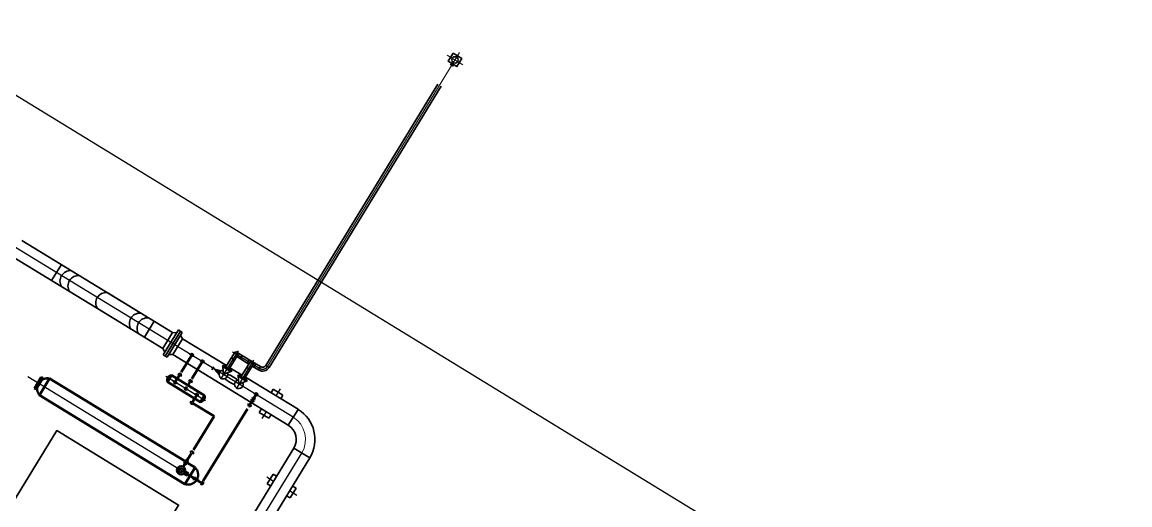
# Model space of a CAD drawing. Extents: x 108150 to 142535, y -18867 to -9422.
# Drawn here: x 140808.65 to 140851.32, y -13486.46 to -13467.86 of the extents above; entities that cross this region are included whole.
import ezdxf

# ---------------------------------------------------------------- set-up
doc = ezdxf.new("R2010")
doc.units = 0
doc.header["$MEASUREMENT"] = 0
for name, pattern in [('ACAD_ISO10W100', [18, 12, -3, 0, -3]), ('штриховая', [19.05, 12.7, -6.35]), ('штриховая2', [9.525, 6.35, -3.175]), ('штрихпунктирная2', [12.7, 6.35, -3.175, 0, -3.175])]:
    doc.linetypes.add(name, pattern=pattern)
doc.layers.add('(040) Ограда', color=7, linetype='Continuous')
for name, color, linetype, lineweight in [('газ-д сущ', 8, 'Continuous', 30), ('Главные', 1, 'Continuous', 40), ('Емкости', 6, 'штриховая2', 30), ('Кран', 1, 'Continuous', 70), ('Краны', 6, 'Continuous', 30), ('Ограда', 6, 'Continuous', 30), ('опора', 5, 'Continuous', 35), ('Осн. пунктир', 4, 'штриховая2', 40), ('Основные', 4, 'Continuous', 40), ('Разм.', 8, 'Continuous', 15)]:
    doc.layers.add(name, color=color, linetype=linetype, lineweight=lineweight)
doc.linetypes.add('474_1', pattern='A,2,-0.5,[3,M,S=1,R=0,X=0,Y=0],-0.5,2', length=5)

# ---------------------------------------------------------------- blocks, each defined once
blk = doc.blocks.new('5485')
at = {"layer": '(040) Ограда', "color": 4, "linetype": 'штриховая', "lineweight": 35}
for p, q in [((346638.305, 4133294.17), (346638.305, 4133307.831)), ((346638.454, 4133294.17), (346638.454, 4133307.831)), ((346633.14, 4133293.37), (346627.776, 4133293.37)), ((346631.622, 4133292.65), (346627.776, 4133292.651))]:
    blk.add_line(p, q, dxfattribs=at)
at = {"layer": '(040) Ограда', "color": 4, "lineweight": 35}
for p, q in [((346631.622, 4133293.37), (346634.58, 4133293.37)), ((346636.523, 4133293.37), (346635.029, 4133293.37)), ((346637.019, 4133293.37), (346636.1, 4133293.37)), ((346637.72, 4133293.37), (346637.169, 4133293.37)), ((346640.243, 4133293.37), (346637.87, 4133293.37)), ((346631.622, 4133292.65), (346634.58, 4133292.65)), ((346640.245, 4133292.65), (346635.029, 4133292.65))]:
    blk.add_line(p, q, dxfattribs=at)
at = {"layer": '(040) Ограда', "color": 1, "linetype": 'Continuous', "lineweight": 35}
for p, q in [((346636.898, 4133293.311), (346637.29, 4133293.311)), ((346636.898, 4133293.311), (346636.898, 4133293.256)), ((346636.898, 4133293.283), (346637.29, 4133293.283)), ((346636.898, 4133293.256), (346637.29, 4133293.256)), ((346636.917, 4133293.256), (346637.094, 4133293.01)), ((346637.271, 4133293.256), (346637.094, 4133293.01)), ((346637.29, 4133293.311), (346637.29, 4133293.256)), ((346637.598, 4133293.31), (346637.991, 4133293.31)), ((346637.598, 4133293.31), (346637.598, 4133293.255)), ((346637.598, 4133293.283), (346637.991, 4133293.283)), ((346637.598, 4133293.255), (346637.618, 4133293.255)), ((346637.618, 4133293.255), (346637.795, 4133293.01)), ((346637.618, 4133293.255), (346637.991, 4133293.255)), ((346637.971, 4133293.255), (346637.795, 4133293.01)), ((346637.991, 4133293.31), (346637.991, 4133293.255)), ((346636.69, 4133293.01), (346636.55, 4133293.01)), ((346636.62, 4133293.08), (346636.62, 4133292.941)), ((346636.946, 4133293.089), (346636.69, 4133293.01)), ((346636.946, 4133292.932), (346636.69, 4133293.01))]:
    blk.add_line(p, q, dxfattribs=at)
at = {"layer": '(040) Ограда', "color": 1, "linetype": 'Continuous', "lineweight": 50}
for p, q in [((346638.504, 4133292.705), (346638.634, 4133292.848)), ((346638.504, 4133292.848), (346638.634, 4133292.848)), ((346638.504, 4133292.848), (346638.634, 4133292.705)), ((346638.504, 4133292.705), (346638.634, 4133292.705))]:
    blk.add_line(p, q, dxfattribs=at)
at = {"layer": '(040) Ограда', "color": 4, "linetype": 'штриховая', "lineweight": 50}
blk.add_line((346638.569, 4133293.01), (346638.568, 4133292.848), dxfattribs=at)
at = {"layer": '(040) Ограда', "color": 4, "linetype": 'Continuous', "lineweight": 35}
for p, q in [((346640.885, 4133292.016), (346640.885, 4133287.51)), ((346641.605, 4133292.01), (346641.605, 4133288.723))]:
    blk.add_line(p, q, dxfattribs=at)
at = {"layer": '(040) Ограда', "color": 6, "linetype": '474_1', "lineweight": 50, "ltscale": 2}
for p, q in [((346637.623, 4133289.389), (346631.461, 4133289.389)), ((346638.03, 4133288.641), (346631.461, 4133288.639))]:
    blk.add_line(p, q, dxfattribs=at)
at = {"layer": '(040) Ограда', "color": 6, "linetype": 'штриховая', "lineweight": 50}
for p, q in [((346631.461, 4133289.389), (346631.461, 4133288.639)), ((346638.03, 4133289.389), (346638.03, 4133288.641)), ((346631.162, 4133289.264), (346631.232, 4133289.264)), ((346631.162, 4133289.264), (346631.162, 4133288.756)), ((346631.197, 4133288.756), (346631.197, 4133289.264)), ((346631.233, 4133288.756), (346631.232, 4133289.264)), ((346631.162, 4133288.756), (346631.233, 4133288.756))]:
    blk.add_line(p, q, dxfattribs=at)
at = {"layer": '(040) Ограда', "color": 6, "lineweight": 50}
blk.add_line((346638.03, 4133289.389), (346637.632, 4133289.389), dxfattribs=at)
at = {"layer": '(040) Ограда', "color": 1, "linetype": 'Continuous', "lineweight": 35, "ltscale": 2.5}
blk.add_lwpolyline([(346638.184, 4133308.19), (346638.575, 4133308.19), (346638.575, 4133307.831), (346638.184, 4133307.831)], close=True, dxfattribs=at)
blk.add_circle((346638.38, 4133308.01), 0.123, dxfattribs=at)
at = {"layer": '(040) Ограда', "color": 1, "linetype": 'Continuous', "lineweight": 35}
for centre, start, end in [((346637.094, 4133293.011), 125.7249, 54.1377), ((346637.795, 4133293.01), 125.8623, 54.2751)]:
    blk.add_arc(centre, 0.168, start, end, dxfattribs=at)
at = {"layer": '(040) Ограда', "color": 6, "linetype": 'штриховая', "lineweight": 50}
for centre, radius, start, end in [((346631.594, 4133289.014), 0.398, 109.6385, 155.3075), ((346637.946, 4133289.015), 0.384, 4.0362, 77.3629), ((346631.594, 4133289.014), 0.398, 204.761, 250.4299), ((346637.946, 4133289.015), 0.384, 282.7057, 355.3384)]:
    blk.add_arc(centre, radius, start, end, dxfattribs=at)
at = {"layer": '(040) Ограда', "color": 1, "linetype": 'Continuous', "lineweight": 35}
blk.add_ellipse((346637.445, 4133293.004), major_axis=(-0.406, 0), ratio=0.316834, start_param=4.14919, end_param=5.276965, dxfattribs=at)
at = {"layer": '(040) Ограда', "color": 1, "linetype": 'Continuous', "lineweight": 35, "extrusion": (0, 0, -1)}
blk.add_ellipse((346637.445, 4133293.017), major_axis=(-0.406, 0), ratio=0.316834, start_param=4.149191, end_param=5.279651, dxfattribs=at)
at = {"color": 251, "linetype": 'Continuous', "lineweight": 0}
blk.add_line((346638.025, 4133308.01), (346638.734, 4133308.01), dxfattribs=at)
at = {"color": 1, "linetype": 'ByBlock', "lineweight": 30}
blk.add_line((346729.245, 4133298.01), (346619.245, 4133298.01), dxfattribs=at)
at = {"color": 6, "lineweight": 35}
for p, q in [((346633.745, 4133293.37), (346633.745, 4133292.65)), ((346640.245, 4133292.65), (346640.245, 4133293.37)), ((346640.245, 4133293.37), (346640.245, 4133292.65)), ((346641.605, 4133292.01), (346640.885, 4133292.01))]:
    blk.add_line(p, q, dxfattribs=at)
at = {"color": 251, "linetype": 'ByBlock', "lineweight": 35}
blk.add_lwpolyline([(346632.745, 4133276.286), (346632.745, 4133287.825), (346638.245, 4133287.825), (346638.245, 4133276.286)], dxfattribs=at)
at = {"color": 6, "lineweight": 35}
for centre, radius, start, end in [((346630.186, 4133293.01), 0.403, 116.8349, 243.1651), ((346630.548, 4133293.01), 0.403, 116.8349, 243.1651), ((346631.804, 4133293.01), 0.403, 116.8349, 243.1651), ((346633.323, 4133293.01), 0.403, 116.8349, 243.1651), ((346633.667, 4133293.01), 0.403, 116.8349, 243.1651), ((346640.245, 4133292.01), 1.36, 0, 90), ((346640.245, 4133292.01), 0.64, 0, 90)]:
    blk.add_arc(centre, radius, start, end, dxfattribs=at)
at = {"color": 251, "linetype": 'Continuous', "lineweight": 0}
blk.add_arc((346640.245, 4133292.01), 1, 0, 90, dxfattribs=at)
at = {"layer": 'газ-д сущ', "lineweight": 25}
for p, q in [((346639.245, 4133293.682), (346639.245, 4133293.37)), ((346639.245, 4133292.65), (346639.245, 4133292.339)), ((346640.573, 4133290.52), (346640.885, 4133290.52)), ((346641.938, 4133290.52), (346641.605, 4133290.52))]:
    blk.add_line(p, q, dxfattribs=at)
at = {"layer": 'Главные', "color": 4, "lineweight": 50}
for p, q in [((346635.661, 4133292.242), (346635.661, 4133293.01)), ((346636.142, 4133293.01), (346636.144, 4133292.244)), ((346635.661, 4133291.802), (346635.661, 4133292.117)), ((346636.144, 4133292.12), (346636.144, 4133291.952)), ((346636.627, 4133291.46), (346636.627, 4133291.802))]:
    blk.add_line(p, q, dxfattribs=at)
at = {"layer": 'Емкости', "color": 6, "linetype": 'ByBlock', "lineweight": 50}
for p, q in [((346635.607, 4133293.01), (346635.607, 4133292.978)), ((346635.715, 4133293.01), (346635.715, 4133292.978)), ((346636.088, 4133293.01), (346636.088, 4133292.978)), ((346636.196, 4133293.01), (346636.195, 4133292.978)), ((346638.515, 4133293.01), (346638.515, 4133292.978)), ((346638.623, 4133293.01), (346638.623, 4133292.978)), ((346638.515, 4133292.542), (346638.515, 4133292.574)), ((346638.623, 4133292.542), (346638.623, 4133292.574)), ((346636.894, 4133291.952), (346635.395, 4133291.952)), ((346635.395, 4133291.952), (346635.395, 4133291.652)), ((346635.607, 4133291.802), (346635.607, 4133291.834)), ((346635.609, 4133292.122), (346635.609, 4133292.09)), ((346635.715, 4133291.802), (346635.715, 4133291.834)), ((346635.717, 4133292.122), (346635.717, 4133292.09)), ((346636.09, 4133292.123), (346636.09, 4133292.091)), ((346636.198, 4133292.123), (346636.198, 4133292.091)), ((346636.893, 4133291.952), (346636.893, 4133291.652)), ((346636.894, 4133291.652), (346635.395, 4133291.653)), ((346636.573, 4133291.802), (346636.573, 4133291.77)), ((346636.573, 4133291.46), (346636.573, 4133291.492)), ((346636.681, 4133291.802), (346636.681, 4133291.77)), ((346636.681, 4133291.46), (346636.681, 4133291.492)), ((346637.573, 4133289.816), (346637.573, 4133289.784)), ((346637.681, 4133289.816), (346637.681, 4133289.784)), ((346638.569, 4133289.069), (346638.537, 4133289.069)), ((346638.569, 4133288.961), (346638.537, 4133288.961))]:
    blk.add_line(p, q, dxfattribs=at)
at = {"layer": 'Емкости', "lineweight": 50}
for p, q in [((346637.576, 4133289.475), (346637.678, 4133289.475)), ((346637.576, 4133289.475), (346637.678, 4133289.475)), ((346637.576, 4133289.475), (346637.678, 4133289.288)), ((346637.576, 4133289.475), (346637.678, 4133289.475)), ((346637.576, 4133289.288), (346637.627, 4133289.381)), ((346637.576, 4133289.288), (346637.608, 4133289.346)), ((346637.576, 4133289.288), (346637.678, 4133289.288)), ((346637.627, 4133289.381), (346637.678, 4133289.475)), ((346637.633, 4133289.371), (346637.647, 4133289.346)), ((346637.647, 4133289.346), (346637.678, 4133289.288)), ((346637.779, 4133288.964), (346637.932, 4133288.964)), ((346637.785, 4133289.064), (346637.932, 4133289.064)), ((346637.932, 4133288.964), (346637.932, 4133289.064)), ((346637.932, 4133288.964), (346637.932, 4133289.064)), ((346638.185, 4133289.066), (346638.279, 4133289.015)), ((346638.185, 4133289.066), (346638.185, 4133288.964)), ((346638.185, 4133289.066), (346638.243, 4133289.034)), ((346638.372, 4133289.066), (346638.185, 4133288.964)), ((346638.243, 4133288.995), (346638.185, 4133288.964)), ((346638.268, 4133289.009), (346638.243, 4133288.995)), ((346638.279, 4133289.015), (346638.373, 4133288.964)), ((346638.372, 4133289.066), (346638.373, 4133288.964)), ((346638.372, 4133289.066), (346638.373, 4133288.964)), ((346638.373, 4133289.066), (346638.373, 4133288.964))]:
    blk.add_line(p, q, dxfattribs=at)
at = {"layer": 'Емкости', "color": 6, "linetype": 'ByBlock', "lineweight": 50}
blk.add_circle((346636.144, 4133291.802), 0.0462, dxfattribs=at)
at = {"layer": 'Емкости', "linetype": 'ByBlock', "lineweight": 50}
blk.add_circle((346637.628, 4133289.015), 0.161, dxfattribs=at)
at = {"layer": 'Емкости', "color": 6, "linetype": 'ByBlock', "lineweight": 50}
for centre, radius, start, end in [((346635.661, 4133293.01), 0.0539, 359.9658, 179.9658), ((346636.142, 4133293.01), 0.0539, 359.9658, 179.9658), ((346638.569, 4133293.01), 0.0539, 359.9658, 179.9658), ((346638.569, 4133292.542), 0.0539, 180.0342, 0.0342), ((346635.528, 4133291.802), 0.201, 131.718, 228.282), ((346635.663, 4133292.122), 0.0539, 359.9658, 179.9658), ((346636.144, 4133292.123), 0.0539, 359.9658, 179.9658), ((346636.627, 4133291.802), 0.0539, 359.9658, 179.9658), ((346636.76, 4133291.802), 0.201, 311.718, 48.282), ((346635.661, 4133291.802), 0.0539, 180.0342, 0.0342), ((346636.627, 4133291.46), 0.0539, 180.0342, 0.0342), ((346637.627, 4133289.816), 0.0539, 0.0342, 180.0342), ((346638.569, 4133289.015), 0.0539, 270.0342, 90.0342)]:
    blk.add_arc(centre, radius, start, end, dxfattribs=at)
at = {"layer": 'Кран', "lineweight": 35, "ltscale": 0.9}
for p, q in [((346637.195, 4133293.151), (346637.195, 4133293.145)), ((346637.693, 4133293.151), (346637.693, 4133293.144))]:
    blk.add_line(p, q, dxfattribs=at)
at = {"layer": 'Краны', "lineweight": 35}
for p, q in [((346638.305, 4133307.767), (346638.455, 4133307.767)), ((346637.319, 4133294.021), (346637.319, 4133293.871)), ((346637.645, 4133294.02), (346637.645, 4133293.87)), ((346637.945, 4133294.02), (346637.945, 4133293.87)), ((346638.154, 4133294.02), (346638.154, 4133293.87)), ((346638.305, 4133294.17), (346638.454, 4133294.17)), ((346634.716, 4133292.447), (346634.716, 4133293.574)), ((346634.716, 4133293.574), (346634.893, 4133293.574)), ((346634.805, 4133292.447), (346634.805, 4133293.574)), ((346634.893, 4133292.447), (346634.893, 4133293.574)), ((346637.169, 4133293.721), (346637.019, 4133293.721)), ((346637.87, 4133293.72), (346637.72, 4133293.72)), ((346629.557, 4133292.65), (346629.557, 4133293.37)), ((346634.58, 4133293.37), (346634.716, 4133293.444)), ((346634.58, 4133293.37), (346634.58, 4133292.65)), ((346635.029, 4133293.37), (346634.893, 4133293.444)), ((346635.029, 4133293.37), (346635.029, 4133292.65)), ((346634.58, 4133292.65), (346634.716, 4133292.576)), ((346634.893, 4133292.447), (346634.716, 4133292.447)), ((346635.029, 4133292.65), (346634.893, 4133292.576))]:
    blk.add_line(p, q, dxfattribs=at)
for centre, radius, start, end in [((346637.094, 4133293.946), 0.075, 0, 180), ((346637.795, 4133293.945), 0.075, 0, 180), ((346638.154, 4133294.17), 0.15, 270.0039, 359.9903), ((346638.154, 4133294.17), 0.3, 269.9998, 0)]:
    blk.add_arc(centre, radius, start, end, dxfattribs=at)
at = {"layer": 'Ограда', "color": 251, "linetype": 'ACAD_ISO10W100', "lineweight": 25, "ltscale": 3}
for p, q in [((346637.094, 4133294.089), (346637.094, 4133292.804)), ((346637.795, 4133294.092), (346637.795, 4133292.803)), ((346636.94, 4133293.945), (346638.154, 4133293.945))]:
    blk.add_line(p, q, dxfattribs=at)
at = {"layer": 'Ограда', "color": 251, "linetype": 'штрихпунктирная2', "lineweight": 25, "ltscale": 3}
for p, q in [((346640.245, 4133293.01), (346617.982, 4133293.01)), ((346641.245, 4133278.81), (346641.245, 4133292.01)), ((346635.237, 4133291.802), (346637.019, 4133291.802)), ((346630.699, 4133289.015), (346637.867, 4133289.015))]:
    blk.add_line(p, q, dxfattribs=at)
at = {"layer": 'Ограда', "color": 251, "linetype": 'ACAD_ISO10W100', "lineweight": 25, "ltscale": 3}
blk.add_arc((346638.154, 4133294.17), 0.225, 269.9997, 0, dxfattribs=at)
at = {"layer": 'опора', "lineweight": 35}
for p, q in [((346639.464, 4133293.53), (346639.026, 4133293.53)), ((346639.026, 4133293.37), (346639.026, 4133293.53)), ((346639.464, 4133293.53), (346639.464, 4133293.37)), ((346639.027, 4133292.49), (346639.027, 4133292.65)), ((346639.465, 4133292.49), (346639.027, 4133292.49)), ((346639.465, 4133292.49), (346639.465, 4133292.65)), ((346640.725, 4133290.739), (346640.725, 4133290.301)), ((346640.885, 4133290.739), (346640.725, 4133290.739)), ((346641.765, 4133290.74), (346641.605, 4133290.74)), ((346641.765, 4133290.74), (346641.765, 4133290.302)), ((346640.885, 4133290.301), (346640.725, 4133290.301)), ((346641.765, 4133290.302), (346641.605, 4133290.302))]:
    blk.add_line(p, q, dxfattribs=at)
at = {"layer": 'Осн. пунктир', "lineweight": 35}
for p, q in [((346637.795, 4133294.02), (346637.104, 4133294.02)), ((346637.794, 4133294.02), (346638.154, 4133294.02)), ((346637.72, 4133293.87), (346637.169, 4133293.87)), ((346638.154, 4133293.87), (346637.87, 4133293.87))]:
    blk.add_line(p, q, dxfattribs=at)
at = {"layer": 'Осн. пунктир', "lineweight": 50}
for p, q in [((346638.569, 4133292.536), (346638.569, 4133292.705)), ((346638.569, 4133289.115), (346638.569, 4133292.374)), ((346636.681, 4133291.46), (346637.627, 4133291.46)), ((346637.627, 4133289.934), (346637.627, 4133291.46)), ((346637.627, 4133289.475), (346637.627, 4133289.787))]:
    blk.add_line(p, q, dxfattribs=at)
at = {"layer": 'Основные', "lineweight": 35}
for p, q in [((346637.019, 4133293.946), (346637.019, 4133293.311)), ((346637.169, 4133293.946), (346637.169, 4133293.311)), ((346637.72, 4133293.945), (346637.72, 4133293.31)), ((346637.87, 4133293.945), (346637.87, 4133293.31))]:
    blk.add_line(p, q, dxfattribs=at)
at = {"layer": 'Основные', "lineweight": 50}
for p, q in [((346637.627, 4133289.172), (346637.627, 4133289.288)), ((346638.185, 4133289.015), (346637.932, 4133289.015)), ((346638.373, 4133289.015), (346638.569, 4133289.015))]:
    blk.add_line(p, q, dxfattribs=at)
at = {"layer": 'Основные'}
blk.add_circle((346637.628, 4133289.015), 0.0825, dxfattribs=at)
at = {"layer": 'Разм.', "linetype": 'ByBlock', "ltscale": 2}
for p, q in [((346638.379, 4133294.17), (346638.379, 4133308.339)), ((346636.142, 4133293.01), (346636.142, 4133293.01)), ((346636.627, 4133291.802), (346636.627, 4133291.802)), ((346636.627, 4133291.802), (346636.627, 4133291.802))]:
    blk.add_line(p, q, dxfattribs=at)

msp = doc.modelspace()

# ---------------------------------------------------------------- block references
at = {"rotation": 328.549795352784}
msp.add_blockref('5485', (-2311473.5829, -3358708.2174, 326), dxfattribs=at)

doc.saveas('drawing.dxf')
